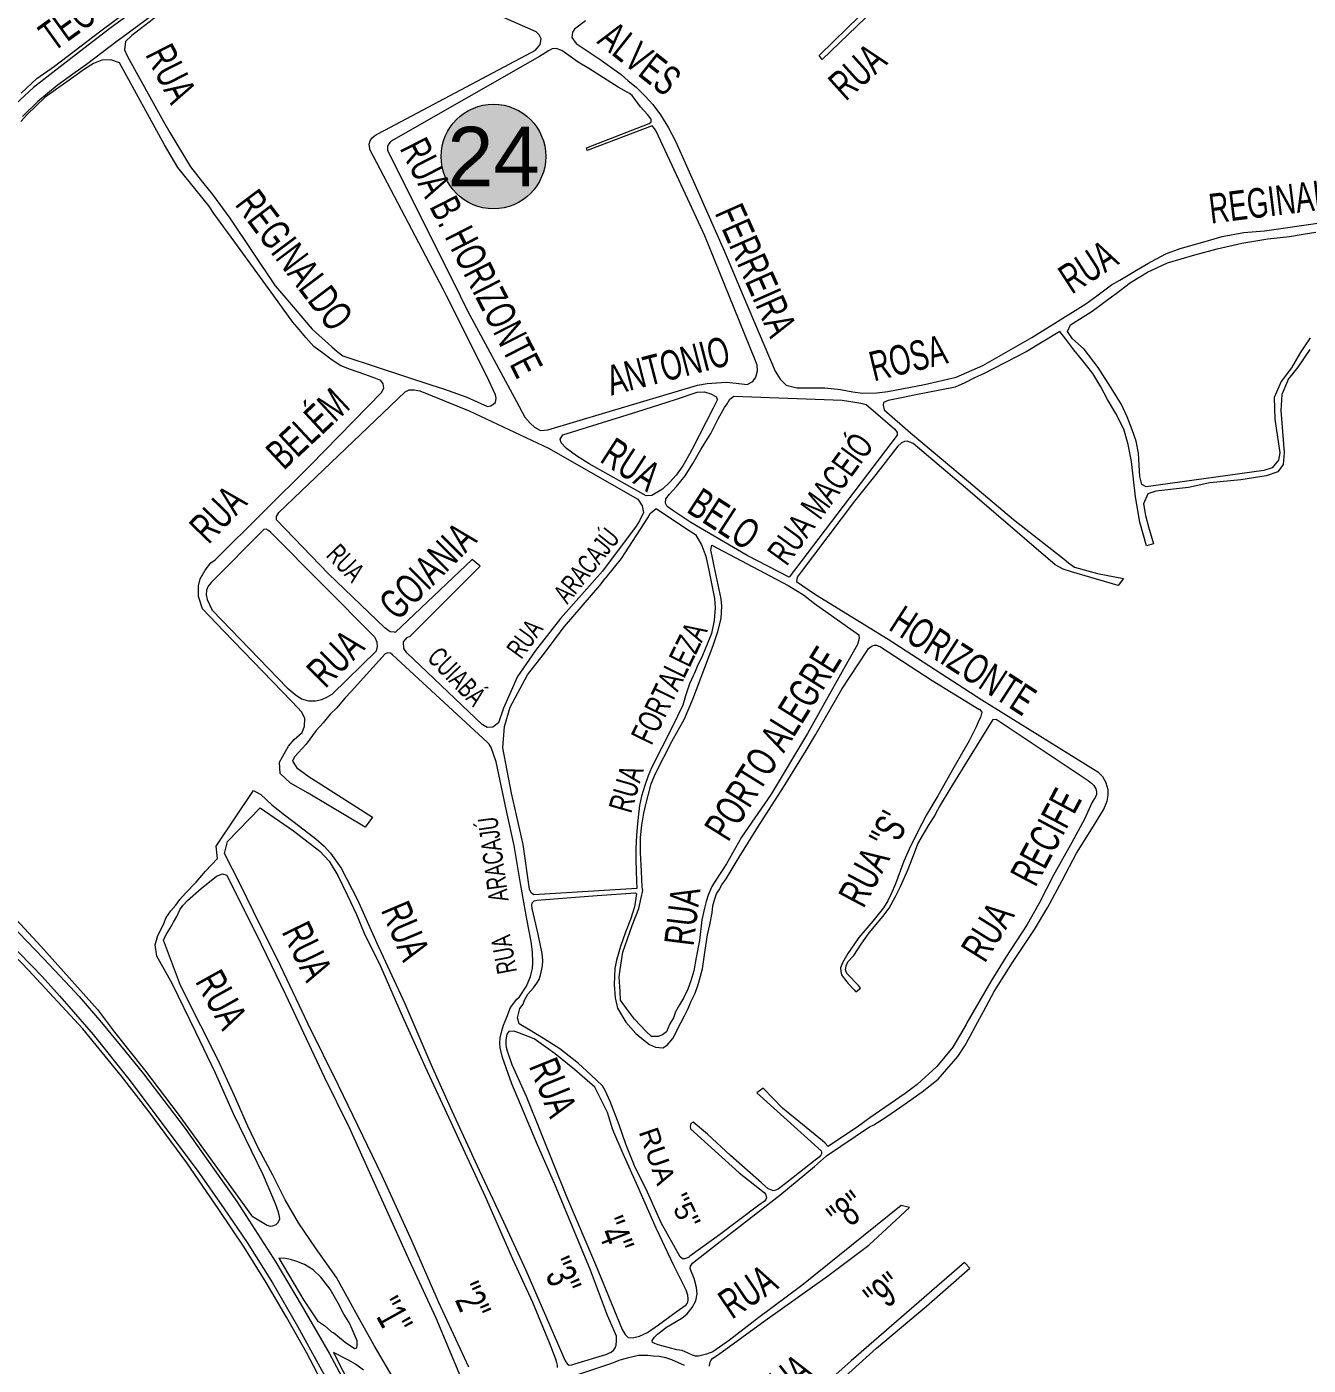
# Model space of a CAD drawing. Header units: millimetres. Extents: x 617885 to 663705, y 7172943 to 7234736.
# Drawn here: x 643600 to 644247, y 7181260 to 7181936 of the extents above; entities that cross this region are included whole.
import ezdxf
from ezdxf.enums import TextEntityAlignment as Align

# ---------------------------------------------------------------- set-up
doc = ezdxf.new("R2010")
doc.units = ezdxf.units.MM
doc.linetypes.add('CONTINUO', pattern=[0])
doc.layers.add('Equipamentos Públicos', color=171, linetype='Continuous')
doc.layers.add('TOP_VIAS 10.000', color=7, linetype='Continuous', lineweight=9)
doc.layers.add('VIAS', color=7, linetype='Continuous', lineweight=5)
doc.styles.add('LDUP', font='LDUP.SHX')
doc.styles.get("Standard").update_dxf_attribs({"font": 'arial.ttf'})

msp = doc.modelspace()

# ---------------------------------------------------------------- hatches: boundary and pattern name
at = {"layer": 'Equipamentos Públicos', "true_color": 0xff0040}
h = msp.add_hatch(color=240, dxfattribs=at)
edge = h.paths.add_edge_path()
edge.add_arc((643835.72, 7181870.33), 26.4, 0, 360)

# ---------------------------------------------------------------- linework, layer by layer
at = {"layer": 'Equipamentos Públicos', "color": 7, "lineweight": 5}
msp.add_circle((643835.72, 7181870.33), 26.4, dxfattribs=at)
at = {"layer": 'VIAS', "color": 253, "flags": 128}
for points in [[(644076.21, 7181991.09), (644001.78, 7181919.29), (644000.21, 7181921.39), (644007.65, 7181928.65), (644078.56, 7181997.83)], [(643668.38, 7181943.26), (643657.31, 7181934.77), (643653.05, 7181931.43), (643649.76, 7181928.42), (643649.25, 7181924.27), (643650.79, 7181920.78), (643669.04, 7181888.03), (643672.25, 7181882.44), (643682.65, 7181865.17), (643688.63, 7181857.4), (643693.79, 7181851.22), (643702.6, 7181839.12), (643725.46, 7181805.07), (643729.78, 7181800), (643744.18, 7181783.09), (643754.07, 7181774.17), (643756.74, 7181771.83), (643759.69, 7181769.62), (643777.03, 7181763.85), (643804.62, 7181754.81), (643810.43, 7181753.02), (643822.25, 7181748.7), (643832.68, 7181744.09), (643834.43, 7181744.32), (643836.79, 7181746.11), (643837.06, 7181748.24), (643836.67, 7181749.98), (643832.16, 7181759.73), (643811.98, 7181800), (643810.52, 7181802.91), (643773.27, 7181873.79), (643773.17, 7181874.43), (643772.99, 7181876.5), (643773.48, 7181878.33), (643774.29, 7181879.56), (643775.53, 7181880.86), (643776.54, 7181881.39), (643780.76, 7181883.63), (643854.84, 7181922.8), (643856.98, 7181924.02), (643859.23, 7181926.99), (643859.77, 7181929.74), (643858.82, 7181931.8), (643857.23, 7181933.38), (643750.38, 7181980.44)], [(643882.14, 7181938.95), (643876.69, 7181934.73), (643875.57, 7181933.22), (643875.37, 7181930.37), (643877.49, 7181927.43), (643889.54, 7181919.41), (643900.17, 7181911.82), (643903.73, 7181908.57), (643907.85, 7181905.31), (643912.48, 7181900.61), (643916.24, 7181896.62), (643920.17, 7181891.36), (643924.17, 7181884.9), (643927.64, 7181878.13), (643938.84, 7181853.12), (643952.51, 7181822.28), (643961.95, 7181800), (643978.08, 7181761.96), (643980.55, 7181757.93), (643983.6, 7181754.89), (643989.04, 7181753.43), (643995.29, 7181753.51), (644003.18, 7181753.49), (644011.04, 7181752.71), (644017.24, 7181751.51), (644022.19, 7181750.74), (644029.37, 7181750.88), (644034.96, 7181751.55), (644053.51, 7181755.12), (644069.56, 7181758.93), (644082.94, 7181764.77), (644107.69, 7181778.96), (644135.05, 7181795.83), (644140.6, 7181800), (644147.92, 7181805.51), (644152.16, 7181807.85), (644159.69, 7181812.4), (644166.25, 7181816.37), (644175.39, 7181821.16), (644182.73, 7181823.92), (644192.93, 7181826.81), (644203.84, 7181829.85), (644214.74, 7181831.9), (644225.25, 7181832.77), (644254.51, 7181836.94)], [(643784.75, 7181618.61), (643783.75, 7181619.47), (643782.35, 7181619.54), (643781, 7181619.06), (643763.75, 7181600.07), (643760.73, 7181596.82), (643756.42, 7181591.65), (643753.22, 7181588.68), (643749.6, 7181584.3), (643746.2, 7181580.35), (643741.15, 7181573.55), (643735.24, 7181567.07), (643734.22, 7181564.88), (643736.36, 7181561.5), (643742.58, 7181556.9), (643747.18, 7181554.17), (643774.55, 7181536.53), (643770.94, 7181531.56), (643742.1, 7181548.73), (643733.2, 7181553.77), (643727.96, 7181558.61), (643727.57, 7181564.44), (643732.21, 7181572.54), (643734.98, 7181575.9), (643739.07, 7181579.34), (643740.32, 7181582.54), (643740.34, 7181586.41), (643738.84, 7181589.59), (643736.62, 7181592.16), (643733.77, 7181594.98), (643699.42, 7181630.6), (643688.63, 7181641.8), (643686.72, 7181648.07), (643686.64, 7181653.53), (643687.53, 7181657.06), (643690.06, 7181661.34), (643692.9, 7181665.03), (643695.04, 7181666.6), (643743.3, 7181714.43), (643779.28, 7181751.37), (643780.29, 7181753.43), (643780.07, 7181755.57), (643778.73, 7181757.13), (643776.29, 7181758.25), (643770.73, 7181760.17), (643763.49, 7181762.67), (643758.61, 7181764.64), (643754.3, 7181767.4), (643749.96, 7181770.68), (643744.89, 7181774.39), (643740.99, 7181778.9), (643737.48, 7181782.91), (643734.41, 7181786.63), (643724.71, 7181800), (643705.08, 7181827.06), (643694.49, 7181841.48), (643691.84, 7181845.43), (643676.32, 7181864.73), (643669.47, 7181876.16), (643646.76, 7181917.65), (643642.4, 7181919.13), (643637.82, 7181918.92), (643633.57, 7181917.29), (643629.06, 7181914.37), (643622.46, 7181909.72), (643609.24, 7181900.36), (643600.07, 7181891.57), (643596.95, 7181888.07)], [(644248.27, 7181778.68), (644243.3, 7181771.09), (644238.92, 7181763.59), (644233.72, 7181756.63), (644230.08, 7181748.61), (644230.55, 7181737.66), (644233.06, 7181720.65), (644232.29, 7181716.92), (644229.12, 7181713.13), (644224.85, 7181711.66), (644165.43, 7181703.46), (644163.35, 7181704.57), (644162.34, 7181708.74), (644161.98, 7181714.47), (644161.6, 7181720.51), (644160.41, 7181726.51), (644158.32, 7181732.29), (644155.94, 7181738.76), (644153.02, 7181745.13), (644148.63, 7181752.08), (644141.22, 7181763.71), (644134.22, 7181773.09), (644128.25, 7181778.18), (644125.73, 7181782.02), (644127.22, 7181785.27), (644138.11, 7181792.15), (644148.67, 7181800), (644149.62, 7181800.7), (644157.53, 7181806.63), (644162.23, 7181809.62), (644166.17, 7181811.93), (644176.32, 7181816.64), (644190.04, 7181820.67), (644201.3, 7181823.62), (644213.88, 7181826.58), (644226.87, 7181828.68), (644237.95, 7181829.98), (644244.79, 7181831.07), (644251.18, 7181832.09)], [(643714.55, 7181550.14), (643718.19, 7181547.98), (643723.74, 7181542.91), (643730.13, 7181537.81), (643737.95, 7181531.89), (643745.92, 7181525.6), (643750.16, 7181521.95), (643753.3, 7181518.39), (643758.79, 7181510.8), (643767.01, 7181494.82), (643776.73, 7181472.91), (643790.85, 7181442.44), (643804.03, 7181411.89), (643814.72, 7181388.31), (643828.54, 7181358.22), (643840.73, 7181332.14), (643852.1, 7181307.73), (643866.34, 7181274.71), (643871.9, 7181261.96), (643873.07, 7181260.3), (643873.94, 7181259.87), (643875.24, 7181260.02), (643876.86, 7181260.48), (643892.52, 7181265.23), (643895.1, 7181266.37), (643896.54, 7181267.53), (643897.27, 7181268.49), (643897.77, 7181269.92), (643897.84, 7181272), (643897.83, 7181274.4), (643896.87, 7181276.77), (643893.39, 7181284.96), (643884.74, 7181307.84), (643875.67, 7181329.75), (643866.59, 7181351.58), (643857.94, 7181371.16), (643850.96, 7181387.94), (643844.97, 7181401.94), (643840.25, 7181415.29), (643839.13, 7181420.02), (643838.92, 7181422.38), (643839.14, 7181425.06), (643839.91, 7181428.68), (643840.85, 7181431.56), (643842.39, 7181435.5), (643844.33, 7181440.39), (643847.45, 7181444.67), (643848.8, 7181445.9), (643852.45, 7181451.24), (643854.37, 7181456.12), (643855.44, 7181460.22), (643855.6, 7181463.05), (643855.37, 7181468.5), (643854.82, 7181473.86), (643852.75, 7181484.27), (643849.37, 7181503.1), (643846.18, 7181522.29), (643842.38, 7181539.77), (643837.01, 7181564.49), (643834.51, 7181571.85), (643833.49, 7181573.42), (643832.45, 7181574.43), (643784.75, 7181618.61)], [(643586.1, 7181493.8), (643607.06, 7181471.5), (643635.74, 7181439.37), (643644.21, 7181428.03), (643659.36, 7181408.97), (643676.49, 7181386.65), (643713.4, 7181335.41), (643713.77, 7181335.11), (643721.41, 7181330.52), (643722.97, 7181329.96), (643724.21, 7181330.17), (643725.9, 7181330.89), (643726.94, 7181331.91), (643727.73, 7181333.67), (643727.69, 7181334.97), (643727.04, 7181337.05), (643725.61, 7181341.3), (643719.52, 7181355.6), (643704.38, 7181386.74), (643695.3, 7181407.29), (643685.27, 7181428.04), (643673.4, 7181452.52), (643665.63, 7181466.4), (643664.79, 7181472.04), (643666.15, 7181476.77), (643669.08, 7181482.41), (643670.43, 7181485.9), (643672.69, 7181489.28), (643675.17, 7181492.21), (643677.32, 7181495.03), (643680.14, 7181498.3), (643685.55, 7181503.82), (643690.29, 7181509.35), (643696.29, 7181515.69), (643695.59, 7181522.03), (643714.55, 7181550.14)], [(643701.31, 7181524.33), (643717.78, 7181541.38), (643734.66, 7181529.63), (643748.02, 7181519.48), (643752.69, 7181514.35), (643757.04, 7181507.14), (643762, 7181497.11), (643766.45, 7181487.38), (643770.39, 7181478.03), (643778.56, 7181461.27), (643788.87, 7181437.84), (643801.28, 7181410.5), (643814.24, 7181382.53), (643831.57, 7181344.96), (643845.41, 7181313.46), (643855.36, 7181291.57), (643863.78, 7181271.25), (643867, 7181263.04), (643867.64, 7181261.09), (643867.86, 7181259.79), (643867.87, 7181258.67)], [(643823.21, 7181258.7), (643808.01, 7181291.75), (643794.68, 7181322.33), (643779.56, 7181355.41), (643757.34, 7181401.1), (643742.02, 7181432.01), (643726.76, 7181464.33), (643717.64, 7181482.35), (643707.88, 7181502.5), (643699.8, 7181518.29), (643701.31, 7181524.33)], [(643791.26, 7181242.72), (643775.49, 7181269.8), (643767.39, 7181284.18), (643756.34, 7181304.15), (643745.76, 7181319.03), (643737.13, 7181331.73), (643730.4, 7181343.3), (643724.23, 7181355.77), (643716.76, 7181369.52), (643711.6, 7181380.59), (643704.96, 7181395.8), (643696.87, 7181413.52), (643687.89, 7181431.22), (643677.62, 7181451.64), (643669.01, 7181474.42), (643670.28, 7181477.3), (643671.55, 7181479.14), (643672.36, 7181480.52), (643674.09, 7181483.52), (643675.7, 7181486.4), (643677.31, 7181489.85), (643678.81, 7181492.04), (643681.12, 7181494.46), (643687.98, 7181500.59), (643695.78, 7181506.83), (643698.8, 7181507.93), (643701.01, 7181507.27)], [(643701.01, 7181507.27), (643718.4, 7181472.51), (643730.57, 7181447.02), (643750.12, 7181405.41), (643762.79, 7181379.85), (643792.74, 7181313.45), (643806.66, 7181283.69), (643820.71, 7181249.8)], [(643748.59, 7181252.06), (643741.32, 7181266.26), (643731.08, 7181284.07), (643720.81, 7181301.57), (643709.77, 7181319.41), (643697.04, 7181338.41), (643680.85, 7181362.02), (643661.81, 7181387.8), (643647.79, 7181405.72), (643628.23, 7181429.71), (643600.85, 7181459.37), (643566.41, 7181495.05)], [(643770.13, 7181257.26), (643766.05, 7181260.23), (643762.47, 7181262.35), (643754.97, 7181266.24), (643764.03, 7181248.36)], [(643932.29, 7181259.65), (643925.77, 7181262.47), (643922.81, 7181263.54), (643919.46, 7181264.16), (643916.46, 7181264.41), (643913.67, 7181264.62), (643911.38, 7181264.71), (643908.99, 7181264.61), (643906.89, 7181264.19), (643904.54, 7181263.73), (643904.01, 7181263.56), (643899.54, 7181262.25), (643894.9, 7181260.51), (643858.05, 7181248.21)]]:
    msp.add_lwpolyline(points, dxfattribs=at)
at = {"layer": 'VIAS', "color": 253}
for points in [[(643683.92, 7181965.69), (643642.52, 7181935.55), (643626.54, 7181923.16), (643603.41, 7181905.16), (643594.41, 7181896.88), (643588.59, 7181889.69), (643582, 7181880.76), (643577.33, 7181872.4), (643572.92, 7181863.18), (643569.64, 7181855.06), (643566.95, 7181841.27), (643564.42, 7181823.5), (643560.76, 7181800), (643558.75, 7181787.24), (643554.71, 7181762.55)], [(643684.84, 7181957.8), (643647.9, 7181930.3), (643645.64, 7181928.55), (643630.14, 7181916.76), (643623.18, 7181911.92), (643615.23, 7181906.23), (643605.51, 7181898.11), (643597.78, 7181890.59)], [(643583.3, 7181491.2), (643608.35, 7181465.21), (643613.94, 7181459.36), (643621.77, 7181450.98), (643626.41, 7181446.08), (643637.65, 7181432.93), (643649.39, 7181418.62), (643658.89, 7181406.96), (643679.4, 7181379.97), (643706, 7181342.49), (643725.72, 7181311.81), (643738.55, 7181290.3), (643752.66, 7181265.81), (643765.19, 7181242.58)], [(643588.62, 7181475.67), (643602.58, 7181461.35), (643607.7, 7181456.1), (643616.46, 7181446.42), (643621.25, 7181441.04), (643633.42, 7181426.88), (643651.47, 7181404.33), (643686.06, 7181358.21), (643699.6, 7181338.73), (643711.24, 7181321.76), (643724.06, 7181301.33), (643736.68, 7181279.49), (643750.79, 7181253.79)]]:
    msp.add_lwpolyline(points, dxfattribs=at)
at = {"layer": 'VIAS', "color": 253, "linetype": 'CONTINUO', "lineweight": 20, "ltscale": 0.3}
msp.add_lwpolyline([(643597.11, 7181902.36), (643605.01, 7181909.72), (643613.99, 7181915.94), (643636.62, 7181933.24), (643675.5, 7181962.43)], dxfattribs=at)
at = {"layer": 'VIAS', "color": 253, "flags": 128}
for points in [[(643883.13, 7181873.44), (643882.79, 7181874.77), (643914.41, 7181886.95), (643915.35, 7181887.81), (643915.39, 7181889.22), (643913.48, 7181891.61), (643910.07, 7181895.47), (643905.75, 7181901.19), (643904.37, 7181902.18), (643898.68, 7181905.29), (643883.88, 7181914.78), (643878.45, 7181917.95), (643870.25, 7181923.96), (643867.43, 7181924.94), (643865.29, 7181924.69), (643863.47, 7181923.71), (643859.01, 7181920.77), (643785.23, 7181878.78), (643783.75, 7181877.77), (643782.71, 7181876.54), (643782.17, 7181875.35), (643782.26, 7181873.6), (643818.84, 7181800), (643822.65, 7181792.33), (643847.33, 7181746.57), (643851.58, 7181738.7), (643854.33, 7181735.56), (643856.39, 7181733.65), (643859.47, 7181732.01), (643863.23, 7181732.21), (643892.51, 7181740.96), (643938.82, 7181754.8), (643943.63, 7181755.59), (643948.46, 7181755.97), (643953.37, 7181756.33), (643958.26, 7181755.76), (643963.85, 7181755.15), (643966.67, 7181756.61), (643968.23, 7181758.86), (643969.14, 7181762.12), (643968.94, 7181764.94), (643967.75, 7181768.02), (643954.76, 7181800), (643942.45, 7181830.31), (643935.04, 7181846.24), (643917.9, 7181883.07), (643917.07, 7181884.55), (643915.96, 7181885.75)], [(643823.44, 7181741.79), (643863.59, 7181723.04), (643908.63, 7181697.26), (643910.87, 7181693.81), (643911.45, 7181690.57), (643909.53, 7181686.3), (643907.87, 7181683.68), (643890.87, 7181660.88), (643869.61, 7181637.01), (643857.01, 7181620.79), (643847.78, 7181607.59), (643840.71, 7181591.65), (643838.25, 7181584.18), (643835.46, 7181582.09), (643832.45, 7181581.98), (643830.06, 7181583.47), (643791.94, 7181619.55), (643790.37, 7181621.89), (643790.23, 7181625.11), (643792.05, 7181627.3), (643793.55, 7181628.12), (643828.96, 7181663.47), (643824.96, 7181666.69), (643786.05, 7181629.96), (643785.7, 7181630.06), (643783.44, 7181630.15), (643780.89, 7181632.27), (643752.33, 7181659.45), (643726.14, 7181686.86), (643726.09, 7181688.54), (643727.34, 7181690.57), (643791.04, 7181751.4), (643793.11, 7181752.45), (643795.6, 7181752.48), (643798.56, 7181751.91)], [(643934.92, 7181720.37), (643931.4, 7181714.16), (643927.97, 7181709.31), (643924.9, 7181705.76), (643921.14, 7181702.29), (643915.72, 7181699.14), (643912.88, 7181699.01), (643884.08, 7181715.08), (643877.72, 7181719.17), (643872.55, 7181722.79), (643869.84, 7181725.64), (643869.45, 7181727.61), (643870.75, 7181729.71), (643908.19, 7181741.36), (643927.61, 7181747.63), (643938.6, 7181751.29), (643942.34, 7181751.48), (643945.57, 7181750.52), (643948.09, 7181749.16), (643948.84, 7181747.61), (643946.7, 7181743.24), (643936.09, 7181722.44)], [(643955.21, 7181747.74), (643957.09, 7181749.21), (644011.9, 7181747.25), (644017.27, 7181746.36), (644021.4, 7181745.82), (644024, 7181745.06), (644038.49, 7181732.52), (644039.65, 7181730.92), (644039.67, 7181729.64), (643985.11, 7181657.79), (643963.92, 7181668.72), (643952.14, 7181675.69), (643935.46, 7181685.48), (643926.89, 7181691.22), (643923.43, 7181693.49), (643922.57, 7181695.14), (643922.83, 7181697.46), (643924.6, 7181699.71), (643928.24, 7181703.7), (643932.62, 7181709.01), (643936.42, 7181715.2), (643940.43, 7181722.32), (643945.51, 7181730.47), (643949.26, 7181737.85), (643952.43, 7181743.61), (643953.78, 7181745.47)], [(643900.32, 7181667.2), (643913.74, 7181687.84), (643914.93, 7181689.92), (643917.87, 7181692.5), (643933.25, 7181682.25), (643937.76, 7181679.42), (643940.79, 7181674.1), (643942.98, 7181668.49), (643944.61, 7181660.49), (643947.35, 7181647), (643947.75, 7181642.36), (643947.21, 7181635.93), (643945.8, 7181629.45), (643943.75, 7181623.97), (643941.28, 7181618.22), (643938.62, 7181612.79), (643937.22, 7181609.42), (643936.61, 7181607.95), (643934.75, 7181603.9), (643932.72, 7181597.84), (643931.4, 7181593.18), (643926.06, 7181582.12), (643915.58, 7181561.45), (643913.91, 7181557.47), (643912.18, 7181552.61), (643910.54, 7181547.19), (643909.54, 7181542.54), (643908.85, 7181536.58), (643908.24, 7181531.39), (643907.97, 7181527.54), (643907.56, 7181520.69), (643907.58, 7181514.87), (643907.79, 7181509.63), (643908.01, 7181504.26), (643908.07, 7181500.55), (643856.1, 7181497.34), (643854.72, 7181498.41), (643853.91, 7181500.16), (643850.66, 7181522.79), (643844.75, 7181548.78), (643840.43, 7181571.66), (643841.37, 7181582.47), (643844.19, 7181592.19), (643852.86, 7181608.43), (643860.86, 7181618.64), (643871.64, 7181632.98), (643889.43, 7181653.68), (643892.21, 7181657.13), (643892.59, 7181657.6)], [(643775.79, 7181627.55), (643723.31, 7181680.46), (643722.11, 7181681.34), (643720.93, 7181682.02), (643719.62, 7181681.9), (643693.23, 7181655.35), (643691.61, 7181653.29), (643690.74, 7181651.2), (643690.53, 7181648.87), (643691.03, 7181646.58), (643692.23, 7181644.02), (643693.6, 7181641.24), (643731.53, 7181601.88), (643735.51, 7181598.52), (643738.66, 7181596.43), (643742.22, 7181595.38), (643745.78, 7181595.38), (643748.96, 7181595.98), (643751.81, 7181597.36), (643754.26, 7181598.79), (643776.63, 7181620.58), (643777.17, 7181622.81), (643776.88, 7181624.9), (643776.08, 7181626.89)], [(643899.77, 7181459.74), (643901.11, 7181468.33), (643905.79, 7181481.89), (643909.11, 7181490.4), (643910.34, 7181495.93), (643911.2, 7181499.64), (643910.9, 7181501.29), (643910.47, 7181509.29), (643909.92, 7181518.68), (643910.06, 7181526.28), (643910.64, 7181532.62), (643911.74, 7181538.6), (643912.63, 7181542.93), (643915.39, 7181553.37), (643917.59, 7181558.66), (643925.76, 7181574.75), (643932.28, 7181586.23), (643936.51, 7181596.17), (643946.63, 7181623.28), (643949.13, 7181630.46), (643950.74, 7181637.03), (643951.16, 7181643.25), (643950.76, 7181646.82), (643947.28, 7181663.33), (643946.23, 7181668.38), (643945.51, 7181671.49), (643946.07, 7181673.96), (643984.6, 7181653.64), (643992.41, 7181648.98), (643997.88, 7181644.49), (644020.3, 7181628.78), (644020.42, 7181626.87), (644019.67, 7181623.91), (644012.53, 7181611.4), (643994.31, 7181578.85), (643975.95, 7181548.26), (643961.06, 7181526.51), (643953.53, 7181513.09), (643948.01, 7181504.8), (643946.01, 7181501.64), (643944.22, 7181497.29), (643943.17, 7181494.07), (643942.29, 7181490.66), (643940.98, 7181484.7), (643939.84, 7181474.25), (643938.15, 7181465.65), (643936.96, 7181458.99), (643935.46, 7181453.96), (643933.96, 7181449.75), (643931.71, 7181445.22), (643929.78, 7181441.78), (643927.74, 7181438.19), (643926.66, 7181435.28), (643924.86, 7181432.18), (643923.08, 7181428.19), (643921.04, 7181426.64), (643918.97, 7181425.73), (643915.6, 7181425.73), (643912.88, 7181428.32), (643906.92, 7181434.53), (643902.91, 7181439.97), (643899.93, 7181444.24), (643899.67, 7181448.51), (643899.28, 7181456.02)], [(643842.49, 7181426.97), (643841.98, 7181424.1), (643842.02, 7181421.9), (643842.14, 7181420.46), (643842.62, 7181418.64), (643844.95, 7181411.64), (643852.18, 7181395.65), (643859.75, 7181376.74), (643872.69, 7181344.92), (643887.18, 7181310.61), (643900.72, 7181277.86), (643902.32, 7181275.29), (643903.75, 7181273.78), (643905.9, 7181273.61), (643909.57, 7181274.38), (643913.53, 7181276.27), (643919.02, 7181280.11), (643927.99, 7181286.81), (643931.46, 7181289.13), (643933.11, 7181290.3), (643933.52, 7181290.93), (643933.96, 7181291.73), (643934.02, 7181292.62), (643934.02, 7181293.29), (643933.83, 7181295.14), (643933.1, 7181297.63), (643926.84, 7181310.14), (643917.85, 7181328.98), (643908.61, 7181350.1), (643901.17, 7181366.46), (643896.06, 7181378.69), (643893.26, 7181387.38), (643886.86, 7181400.24), (643876.66, 7181409.19), (643866.93, 7181417.05), (643856.2, 7181424.68), (643848.03, 7181427.79), (643846.03, 7181428.44), (643843.53, 7181428.38)], [(643746.83, 7181282.18), (643750.38, 7181279.78), (643753.87, 7181276.63), (643755.04, 7181276.04), (643760.8, 7181271.44), (643764.03, 7181269.29), (643765.74, 7181268.23), (643766.73, 7181268.56), (643766.85, 7181269.87), (643766.81, 7181272.01), (643764.39, 7181278), (643762.84, 7181281.37), (643760.04, 7181285.6), (643757.24, 7181291.16), (643753.14, 7181298.13), (643748.57, 7181304.32), (643744.55, 7181307.91), (643740.18, 7181310.72), (643736.42, 7181312.18), (643733.1, 7181313.22), (643730.61, 7181313.73), (643727.28, 7181313.83), (643739.75, 7181292.72)]]:
    msp.add_lwpolyline(points, close=True, dxfattribs=at)
at = {"layer": 'VIAS', "color": 253, "ltscale": 0.3}
for points in [[(644248.24, 7181772.8), (644242.06, 7181763.87), (644238.08, 7181758.88), (644237.26, 7181757.85), (644236.83, 7181756.8), (644234.1, 7181750.1), (644233.57, 7181742.04), (644235.18, 7181720.86), (644234.61, 7181714.71), (644231.99, 7181710.99), (644226.14, 7181709.07), (644213.31, 7181706.98), (644197.67, 7181705.43), (644186.78, 7181703.14), (644170.36, 7181701.3), (644166.24, 7181699.88), (644164.19, 7181694.96), (644165.07, 7181688.99), (644166.7, 7181683.34), (644169.14, 7181674.67), (644165.63, 7181673.65), (644162.27, 7181685.57), (644160.16, 7181698.38), (644157.98, 7181716.21), (644156.37, 7181724.93), (644154.17, 7181732.62), (644150.16, 7181740.48), (644145.86, 7181747.55), (644142.51, 7181754.01), (644138.51, 7181760.78), (644133.56, 7181767.1), (644128.96, 7181772.6), (644124.88, 7181778.13), (644121.86, 7181782.01), (644104.83, 7181771.63), (644083.22, 7181760.52), (644078.66, 7181758.47), (644073.82, 7181756.05), (644069.01, 7181753.83), (644061.28, 7181752.26), (644049.12, 7181749.89), (644041.88, 7181748.51), (644035.08, 7181747.08), (644032.8, 7181746.14), (644032.53, 7181744.69), (644033.03, 7181742.44), (644046.43, 7181730.79), (644072.46, 7181708.88), (644098.37, 7181686.96), (644124.01, 7181666.94), (644126.25, 7181665.04), (644129.24, 7181662.96), (644140.81, 7181659.62), (644154.01, 7181657.22), (644151.28, 7181653.57), (644127.7, 7181660.5), (644123.62, 7181661.84), (644119.42, 7181664.09), (644074.19, 7181702.92), (644047.73, 7181725.4), (644044.86, 7181726.5), (644043.43, 7181726.37), (644041.78, 7181725.7), (644040.06, 7181724.08), (644028.83, 7181709.71), (644018.13, 7181696.25), (643991.24, 7181660.49), (643989.21, 7181657.84), (643988.73, 7181655.73), (643998.45, 7181649.08), (644035.07, 7181626.44), (644082.38, 7181595.85), (644141.01, 7181559.47), (644143.37, 7181557.23), (644145.22, 7181553.83)], [(643944.87, 7181259.33), (643944.95, 7181260.84), (643945.54, 7181262.22), (643946.58, 7181263.37), (643949.42, 7181265.1), (643973.05, 7181282.36), (644004.43, 7181304.67), (644025.4, 7181320.46), (644045.89, 7181339.4), (644041.72, 7181340.47), (643991.5, 7181299.97), (643969.17, 7181283.32), (643955.03, 7181272.46), (643946.55, 7181266.59), (643943.3, 7181265.35), (643941.29, 7181264.84), (643939.38, 7181264.42), (643937.76, 7181264.38), (643936.2, 7181264.81), (643934.06, 7181265.93), (643931.08, 7181267.25), (643928.37, 7181267.62), (643924.06, 7181268.69), (643918.91, 7181270.1), (643917.26, 7181270.67), (643916.11, 7181271.26), (643915.9, 7181272.24), (643917.09, 7181274.01), (643918.67, 7181275.4), (643923.14, 7181279.03), (643930.89, 7181283.48), (643933.63, 7181285.75), (643936.11, 7181288.99), (643937.9, 7181292.26), (643938.61, 7181295.8), (643938.26, 7181299.03), (643937.08, 7181303.53), (643935.31, 7181308.09), (643935.05, 7181308.7), (643935.26, 7181309.8), (643936.33, 7181311.36), (643948.73, 7181321.02), (643980.35, 7181345.64), (643997.85, 7181360.09), (644004.01, 7181365.45), (644025.74, 7181380.1), (644027.8, 7181381.23), (644034, 7181385.06), (644042.03, 7181390.62), (644052.22, 7181397.93), (644060.46, 7181404.2), (644070.24, 7181415.73), (644073.86, 7181421.02), (644076.53, 7181426.06), (644079.37, 7181431.39), (644083.22, 7181438.52), (644088.7, 7181448.53), (644097.94, 7181463.22), (644109.07, 7181479.86), (644115.86, 7181491.18), (644123, 7181504.56), (644130.28, 7181518.45), (644138.1, 7181530.78), (644143.86, 7181540.26), (644145.72, 7181544.63), (644146.33, 7181547.71), (644146.21, 7181550.46), (644145.22, 7181553.83)], [(643995.97, 7181238.25), (644029.2, 7181268.44), (644054.46, 7181289.65), (644076.44, 7181308.77), (644073.67, 7181311.65), (644016.39, 7181261.95), (643994.63, 7181242.56)]]:
    msp.add_lwpolyline(points, dxfattribs=at)
at = {"layer": 'VIAS', "color": 253}
msp.add_lwpolyline([(644074.46, 7181431.84), (644067.77, 7181420.47), (644059.63, 7181410.59), (644049.85, 7181401.53), (644043.67, 7181397.1), (644025.86, 7181384.65), (644020.2, 7181380.54), (644004.8, 7181370.26), (644003.29, 7181372.01), (644001.93, 7181373.06), (643981.67, 7181389.63), (643971.9, 7181399.77), (643968.81, 7181397.36), (644001.21, 7181368.09), (644001.51, 7181367.35), (644001.48, 7181366.52), (644001.16, 7181365.85), (644000.26, 7181364.91), (643998.26, 7181363.27), (643984.75, 7181352.81), (643979.55, 7181348.62), (643977.83, 7181347.94), (643977.09, 7181347.9), (643976.27, 7181348.17), (643974.56, 7181348.86), (643971.16, 7181351.82), (643955.48, 7181365.66), (643943.87, 7181376.45), (643936.54, 7181382.56), (643935.51, 7181381.9), (643935.14, 7181380.44), (643935.28, 7181379.22), (643959.92, 7181356.97), (643972.53, 7181347.02), (643973.23, 7181346.22), (643973.55, 7181345.21), (643973.63, 7181344.29), (643973.33, 7181343.48), (643972.67, 7181342.56), (643969.84, 7181340.68), (643949.95, 7181325.62), (643934.94, 7181314.78), (643934.29, 7181314.19), (643932.27, 7181313.45), (643931.15, 7181313.55), (643930.01, 7181314.59), (643920.5, 7181331.76), (643912.79, 7181348.75), (643907.36, 7181359.6), (643902.57, 7181371.45), (643899.19, 7181381.21), (643894.73, 7181393.05), (643892.22, 7181398.51), (643890.85, 7181400.91), (643884.9, 7181406.44), (643878.71, 7181412.14), (643869.21, 7181419.62), (643861.07, 7181424.76), (643854.16, 7181428.98), (643848.78, 7181432.13), (643847.86, 7181435.28), (643849.01, 7181439.96), (643850.66, 7181442.17), (643851.39, 7181444.11), (643853.12, 7181447.23), (643855.99, 7181450.48), (643857.58, 7181452.69), (643858.74, 7181454.58), (643859.5, 7181456.76), (643860.17, 7181459.79), (643860.49, 7181461.48), (643860.71, 7181464.19), (643860.34, 7181467.69), (643858.3, 7181477.45), (643855.19, 7181490.39), (643855.17, 7181492.2), (643855.34, 7181493.36), (643856.21, 7181494.34), (643857.57, 7181494.68), (643888.1, 7181497.06), (643907.4, 7181498.35), (643907.96, 7181497.86), (643907.02, 7181491.26), (643904.94, 7181484.97), (643902.44, 7181478.6), (643899.91, 7181471.21), (643897.93, 7181464.39), (643897.06, 7181460.24), (643896.69, 7181452.13), (643897.21, 7181445.27), (643898.38, 7181440.1), (643902.52, 7181433.11), (643907.57, 7181427.41), (643911.46, 7181424.18), (643914.49, 7181421.82), (643917.57, 7181420.37), (643921.3, 7181420.1), (643923.42, 7181421.36), (643926.33, 7181424.88), (643930.32, 7181432.64), (643932.28, 7181436.17), (643934.1, 7181439.91), (643935.58, 7181443.72), (643937.69, 7181447.72), (643939.11, 7181452.01), (643939.86, 7181454.36), (643941.35, 7181460.06), (643942.5, 7181468.28), (643943.84, 7181477.12), (643945.08, 7181482.27), (643946.22, 7181488.21), (643946.61, 7181491.79), (643947.47, 7181495.29), (643948.38, 7181497.83), (643949.66, 7181499.91), (643951.08, 7181502.35), (643953.3, 7181505.49), (643959.8, 7181516.41), (643969.24, 7181531.51), (643982.26, 7181551.75), (643993.72, 7181570.33), (643998.42, 7181578.16), (644011.77, 7181601.29), (644024.32, 7181620.5), (644025.16, 7181621.77), (644027.04, 7181623.23), (644028.26, 7181623.52), (644029.31, 7181623.48), (644031.2, 7181622.6), (644057.29, 7181605.64), (644080.95, 7181591.11), (644081.34, 7181591.09), (644082.44, 7181589.63), (644081.84, 7181586.95), (644080.75, 7181585.14), (644079.68, 7181582.55), (644076.02, 7181575.25), (644068.9, 7181562.95), (644060.22, 7181547.36), (644054.47, 7181537.8), (644049.72, 7181528.62), (644045.79, 7181520.44), (644043.03, 7181514.39), (644038.86, 7181502.95), (644036.57, 7181497.85), (644034.94, 7181494.34), (644032.75, 7181490.89), (644027.43, 7181484), (644020.27, 7181475.77), (644018.11, 7181472.7), (644014.71, 7181467.81), (644012.1, 7181463.07), (644011.03, 7181460.48), (644011.14, 7181458.63), (644011.57, 7181457.01), (644012.37, 7181455.76), (644014.86, 7181452.58), (644017.99, 7181449.47), (644018.73, 7181448.3), (644021.16, 7181450.26), (644020.17, 7181451.56), (644014.65, 7181457.23), (644013.98, 7181458.44), (644013.63, 7181459.45), (644013.73, 7181460.4), (644013.94, 7181461.52), (644014.82, 7181463.5), (644017.74, 7181466.76), (644021.49, 7181472.47), (644025.48, 7181478.21), (644032.4, 7181486.44), (644035.63, 7181490.71), (644038.85, 7181496.61), (644041.28, 7181501.66), (644045.31, 7181510.29), (644048.46, 7181518.6), (644050.09, 7181523.21), (644055.81, 7181532.86), (644058.67, 7181537.33), (644059.55, 7181539.11), (644061.04, 7181541.81), (644066.95, 7181551.61), (644072.76, 7181560.89), (644088.17, 7181585.94), (644089.76, 7181586.14), (644135.64, 7181555.42), (644136.1, 7181555.09), (644137.84, 7181553.77), (644139.07, 7181552.61), (644140.03, 7181550.98), (644140.44, 7181549.34), (644140.32, 7181548.01), (644139.77, 7181546.47), (644138.18, 7181544.26), (644134.27, 7181535.68), (644127.91, 7181523.79), (644118.63, 7181507.23), (644111.32, 7181492.86), (644105.35, 7181482.35), (644094.59, 7181465.94), (644087.05, 7181453.68), (644074.93, 7181432.72)], close=True, dxfattribs=at)

# ---------------------------------------------------------------- texts
at = {"layer": 'Equipamentos Públicos', "color": 7}
msp.add_text('24', height=30, dxfattribs=at).set_placement((643835.72, 7181870.33), align=Align.MIDDLE_CENTER)
at = {"layer": 'TOP_VIAS 10.000', "color": 251, "style": 'LDUP'}
for s, height, rotation, width, p in [('TEODORO', 15, 35.76812, 0.69, (643613.35, 7181922.94)), ('ALVES', 15, 321.64347, 0.69, (643887.53, 7181927.9)), ('RUA', 15, 297, 0.69, (643659.59, 7181921.9)), ('RUA', 15, 42, 0.69, (644013.66, 7181897.91)), ('RUA B. HORIZONTE', 15, 297, 0.69, (643788.09, 7181874.49)), ('REGINALDO', 15, 7.0958, 0.69, (644198.23, 7181836.41)), ('REGINALDO', 15, 306.99253, 0.69, (643704.68, 7181846.05)), ('FERREIRA', 15, 293.90446, 0.69, (643947.32, 7181841.85)), ('RUA', 15, 33, 0.69, (644127.86, 7181800.44)), ('ANTONIO', 15, 14.5072, 0.69, (643895.29, 7181749.55)), ('ROSA', 15, 13.83279, 0.69, (644027.9, 7181756.67)), ('BELÉM', 15, 43, 0.69, (643729.74, 7181711.5)), ('RUA MACEIÓ', 13, 54, 0.69, (643983.81, 7181662.98)), ('RUA', 15, 327.08539, 0.69, (643888.87, 7181716.45)), ('RUA', 15, 46, 0.69, (643691.67, 7181674.03)), ('BELO', 15, 327.08539, 0.69, (643932.69, 7181691.03)), ('GOIANIA', 15, 45, 0.69, (643787.25, 7181635.35)), ('ARACAJÚ', 10, 51.13927, 0.69, (643873.05, 7181643.8)), ('RUA', 10, 314, 0.69, (643750.7, 7181668.56)), ('HORIZONTE', 15, 327.08539, 0.69, (644034.74, 7181631.62)), ('RUA', 10, 54, 0.69, (643849.77, 7181615.95)), ('RUA', 15, 45, 0.69, (643750.71, 7181601.2)), ('FORTALEZA', 12, 64, 0.69, (643915.55, 7181572.44)), ('CUIABÁ', 10, 314, 0.69, (643801.66, 7181616.57)), ('PORTO ALEGRE', 15, 58, 0.69, (643954.27, 7181523.63)), ('RUA', 12, 74, 0.69, (643905.26, 7181538.1)), ('RECIFE', 15, 62, 0.69, (644109.49, 7181500.76)), ('RUA "S\'', 15, 62, 0.69, (644022.63, 7181490.1)), ('ARACAJÚ', 10, 97.77585, 0.69, (643843.41, 7181494.6)), ('RUA', 15, 83, 0.69, (643936.77, 7181471.15)), ('RUA', 15, 293, 0.69, (643778.71, 7181489.69)), ('RUA', 15, 58, 0.69, (644083.92, 7181462.47)), ('RUA', 15, 296, 0.69, (643728.52, 7181478.74)), ('RUA', 10, 100.63658, 0.69, (643847.67, 7181458.55)), ('RUA', 15, 299, 0.69, (643684.72, 7181453.65)), ('RUA', 15, 292, 0.69, (643853.45, 7181410.88)), ('RUA', 10, 289, 1.04, (643908.97, 7181377.68)), ('"5"', 10, 296, 1.04, (643924.03, 7181343.46)), ('"8"', 15, 38, 0.69, (644012.05, 7181326.34)), ('"4"', 15, 291, 0.69, (643886.84, 7181331.05)), ('"3"', 15, 293, 0.69, (643859.87, 7181310.08)), ('RUA', 15, 34, 0.69, (643956.18, 7181282.68)), ('"9"', 15, 38, 0.69, (644030.66, 7181285.25)), ('"2"', 15, 294, 0.69, (643814.07, 7181297.24)), ('"1"', 15, 299, 0.69, (643773.83, 7181288.68)), ('RUA', 15, 38, 0.69, (643975.14, 7181236.57))]:
    msp.add_text(s, height=height, rotation=rotation, dxfattribs=dict(at, width=width)).set_placement(p)

doc.saveas('drawing.dxf')
